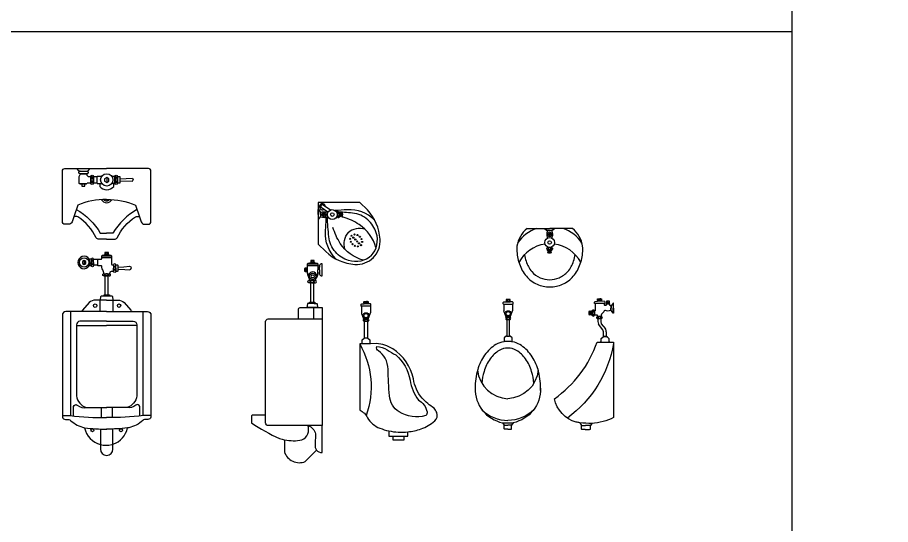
# Model space of a CAD drawing. Header units: millimetres. Extents: x 14385 to 129787, y 107826 to 186798.
# Drawn here: x 76258 to 80893, y 137406 to 140097 of the extents above; entities that cross this region are included whole.
import ezdxf

# ---------------------------------------------------------------- set-up
doc = ezdxf.new("R2010")
doc.units = ezdxf.units.MM
doc.header["$LTSCALE"] = 1000
doc.layers.add('FF-FIXT', color=31, linetype='Continuous')

# ---------------------------------------------------------------- blocks, each defined once
blk = doc.blocks.new('做成ACAD TuKuai0433')
for p, q in [((-49.9, 1644.2), (-49.9, 1679.2)), ((-0.2, 1673.8), (0.1, 1648.5))]:
    blk.add_line(p, q)
for points in [[(-174.5, 1466.3), (-183.9, 1439.2, -0.315822), (-201.9, 1426.2), (-221.9, 1426.2, -0.43607), (-234.9, 1440.2), (-234.9, 1709.2, -0.414214), (-222.9, 1721.2), (-0.3, 1721.2)], [(173.9, 1466.3), (183.3, 1439.2, 0.315822), (201.3, 1426.2), (221.3, 1426.2, 0.43607), (234.3, 1440.2), (234.3, 1709.2, 0.414214), (222.3, 1721.2), (-0.3, 1721.2)], [(-145.9, 1643.2), (-104.9, 1643.2), (-109.9, 1638.2), (-138.9, 1638.2), (-145.9, 1643.2), (-145.9, 1679.2), (-139.9, 1694.2), (-105.9, 1694.2), (-105.9, 1690.2, 0.414214), (-94.9, 1679.2), (-84.9, 1679.2)], [(-83.7, 1683, 0.028184), (-83.4, 1681.2, 0.074343), (-82.1, 1678.1, 0.106943), (-80, 1675.9, 0.152216), (-77.9, 1675.2, 0.152216), (-75.8, 1675.9, 0.106943), (-73.6, 1678.1, 0.074343), (-72.4, 1681.2, 0.028184), (-72, 1683, 0.060974)], [(44.3, 1683, 0.028184), (44.6, 1681.2, 0.074343), (45.9, 1678.1, 0.106943), (48, 1675.9, 0.152216), (50.1, 1675.2, 0.152216), (52.2, 1675.9, 0.106943), (54.4, 1678.1, 0.074343), (55.6, 1681.2, 0.028184), (56, 1683, 0.060974)], [(69.1, 1667.2), (137.1, 1670.2, -0.109772), (140.1, 1662.2, 14.251984)], [(-83.8, 1640.5, -0.041188), (-83.4, 1643.2, -0.074343), (-82.1, 1646.3, -0.106943), (-80, 1648.5, -0.152216), (-77.9, 1649.2, -0.152216), (-75.8, 1648.5, -0.106943), (-73.6, 1646.3, -0.074343), (-72.4, 1643.2, -0.041188), (-71.9, 1640.5, -0.060974)], [(-36.9, 1642.2), (-36.9, 1627.2, 0.486774), (37.1, 1627.2), (37.1, 1642.2)], [(44.2, 1640.5, -0.041188), (44.6, 1643.2, -0.074343), (45.9, 1646.3, -0.106943), (48, 1648.5, -0.152216), (50.1, 1649.2, -0.152216), (52.2, 1648.5, -0.106943), (54.4, 1646.3, -0.074343), (55.6, 1643.2, -0.041188), (56.1, 1640.5, -0.060974)], [(69.1, 1657.2), (137.1, 1654.2, 0.109772), (140.1, 1662.2, -14.251984)], [(-0.3, 1556.7, 0.11165), (-153.4, 1527.3), (-174.5, 1466.3, -0.315822)], [(-0.3, 1556.7, -0.11165), (152.8, 1527.3), (173.9, 1466.3, 0.315822)], [(-161.9, 1505, -0.131376), (-33.9, 1378.2), (-0.3, 1378.2)], [(160.7, 1504.6, 0.130791), (33.3, 1378.2), (-0.3, 1378.2)], [(-0.3, 1347.1), (-41.9, 1347.1, -0.209222), (-55.9, 1353.2, 0.139619), (-152.9, 1465.2, 0.202126), (-174.5, 1466.3, -46.738197)], [(-0.3, 1347.1), (41.3, 1347.1, 0.209222), (55.3, 1353.2, -0.139619), (152.3, 1465.2, -0.202126), (173.9, 1466.3, 46.738197)], [(-47.3, 1238.4), (-47.3, 1241.4), (-29.3, 1241.4, 0.414214), (-26.3, 1244.4), (-26.3, 1259.4, -0.080452), (-9.3, 1264.8)], [(8.7, 1264.8, -0.080452), (25.7, 1259.4), (25.7, 1214.4, 0.414214), (28.7, 1211.4), (36.7, 1211.4)], [(-70.3, 1238.4), (-70.3, 1241.4, 0.913215), (-81.3, 1241.4), (-81.3, 1241.4)], [(-70.3, 1208.4), (-70.3, 1205.4, -0.913215), (-81.3, 1205.4), (-81.3, 1205.4)], [(-70.3, 1223.4), (-70.3, 1238.4, 0.913215)], [(-70.3, 1223.4), (-70.3, 1208.4, -0.913215)], [(-15.3, 1163.4, 0.138174), (-21.3, 1184.4, -0.160639), (-26.3, 1203.4), (-28.3, 1205.4), (-47.3, 1205.4), (-47.3, 1208.4)], [(47.7, 1211.4, 0.913215), (36.7, 1211.4)], [(47.7, 1208.4), (47.7, 1211.4, 0.913215)], [(47.7, 1211.4), (55.7, 1211.4, -0.414214), (58.7, 1208.4), (58.7, 1198.4)], [(47.7, 1193.4), (47.7, 1208.4, 0.913215)], [(-13.3, 1152.4), (-16.3, 1152.4, -0.913215), (-16.3, 1163.4), (-15.3, 1163.4)], [(-15.3, 1163.4, 0.073527), (-17.9, 1163, 0.088058)], [(12.7, 1152.4), (15.7, 1152.4, 0.913215), (15.7, 1163.4)], [(36.7, 1175.4), (22.9, 1175.4, 0.31538), (17.3, 1171.5), (14.7, 1163.4)], [(47.7, 1175.4, -0.913215), (36.7, 1175.4)], [(47.7, 1193.4), (47.7, 1178.4, -0.913215)], [(58.7, 1188.4), (58.7, 1178.4, -0.414214), (55.7, 1175.4), (47.7, 1175.4)], [(47.7, 1178.4), (47.7, 1175.4, -0.913215)], [(58.7, 1198.4), (91.2, 1201, -0.325184)], [(58.7, 1188.4), (95.6, 1185.5, 0.325184)], [(91.2, 1201), (121.7, 1203.4, -0.325184), (129.7, 1193.4, -1.957071)], [(95.6, 1185.5), (121.7, 1183.4, 0.325184), (129.7, 1193.4, 1.957071)], [(12.7, 1152.4), (-0.3, 1152.4), (-13.3, 1152.4, -1.053709)], [(-33.3, 1023.4), (-60, 1023.4, 0.193581), (-93, 1010.1), (-128, 970.1, -0.210954), (-141, 963.1, -3.671806)], [(-33.3, 1023.4), (-30.6, 1042.8, -0.375053), (-27.7, 1045.4), (-15.3, 1045.4)], [(-0.3, 1023.4), (-33.3, 1023.4, 0.193581)], [(-0.3, 1023.4), (32.7, 1023.4, -0.193581)], [(14.7, 1045.4), (27.1, 1045.4, -0.375053), (30.1, 1042.8), (32.7, 1023.4)], [(32.7, 1023.4), (59.4, 1023.4, -0.193581), (92.4, 1010.1), (127.4, 970.1, 0.210954), (140.4, 963.1, 3.671806)], [(-141, 963.1), (-216.5, 963.1, 0.414214), (-235.5, 944.1), (-235.5, 411.1)], [(-0.3, 963.1), (-128, 963.1), (-141, 963.1, 0.414214)], [(-0.3, 963.1), (140.4, 963.1, -0.414214)], [(140.4, 963.1), (215.9, 963.1, -0.414214), (234.9, 944.1), (234.9, 411.1)], [(-0.3, 911.2), (-143, 911.2, 0.436552), (-160, 892.2), (-160, 516.1, 0.29952), (-108.1, 452.9, 0.173328)], [(-0.3, 911.2), (140.4, 911.2, -0.414214), (159.4, 892.2), (159.4, 516.1, -0.29952), (107.5, 452.9, -0.173328)], [(-176, 408.9), (-176, 459.1, -0.587532), (-156, 466.1, 0.206978), (-106, 453.1), (0, 453.1)], [(175.4, 408.9), (175.4, 459.1, 0.587532), (155.4, 466.1, -0.206978), (105.4, 453.1), (-0.6, 453.1)], [(-235.5, 411.1), (-194.5, 411.1, 0.034347), (-0.3, 399.8, 1.000599)], [(-235.5, 411.1), (-235.5, 402.1, 0.285258), (-218.5, 390.1), (-201.5, 390.1, -0.236068), (-191.5, 385.1, 0.140309), (-117.7, 346.1, 0.000068), (-117.5, 346.1, 0.650547)], [(234.9, 411.1), (194.4, 411.1, -0.034259), (-0.3, 399.8, -1.000599)], [(234.9, 411.1), (234.9, 402.1, -0.285258), (217.9, 390.1), (201.4, 390.1, 0.236068), (191.4, 385.1, -0.13957), (117.1, 346.1, -0.002154), (110.5, 345.2, -0.65019)], [(-117.5, 346.1, 0.038208), (0, 339.1, 0.640123)], [(-117.5, 346.1, 0.284957), (-33, 256.9, 2.587072)], [(-33, 339.1), (-33, 256.9, 1)], [(110.5, 345.2, -0.03612), (-0.6, 339.1, -0.640123)], [(-33, 256.9), (-33, 232.1, 1), (33, 232.1), (33, 258.9)], [(-33, 256.9, 0.129654), (26.4, 257, 0.014712), (33, 258.9, 0.014712)]]:
    blk.add_lwpolyline(points, format="xyb")
for points in [[(-140.9, 1708.2), (-146.9, 1708.2), (-158.9, 1721.2)], [(-105.9, 1708.2), (-100.9, 1708.2), (-87.9, 1721.2)], [(-70.9, 1679.2), (-49.9, 1679.2)], [(-49.9, 1679.2), (-49.9, 1681.2), (-26.4, 1681.2)], [(26.6, 1681.2), (43.4, 1681.2)], [(57.1, 1679.2), (69.1, 1679.2), (69.1, 1644.2), (57.1, 1644.2)], [(-131.9, 1638.2), (-131.9, 1628.2), (-116.9, 1628.2), (-116.9, 1638.2)], [(-84.9, 1644.2), (-103.9, 1644.2)], [(-49.9, 1644.2), (-70.9, 1644.2)], [(-49.9, 1644.2), (-49.9, 1642.2), (-26.6, 1642.2)], [(43.4, 1642.2), (26.9, 1642.2)], [(-26.3, 1259.4), (25.7, 1259.4)], [(-9.3, 1275.4), (-5.3, 1274.4), (-0.3, 1275.4), (4.7, 1274.4), (8.7, 1275.4)], [(7.7, 1267.4), (8.7, 1267.4), (8.7, 1275.4), (-9.3, 1275.4), (-9.3, 1267.4)], [(-9.3, 1267.4), (-5.3, 1268.4), (-0.3, 1267.4), (4.7, 1268.4), (8.7, 1267.4)], [(-9.3, 1267.4), (-8.3, 1267.4)], [(-9.3, 1264.8), (-8.3, 1264.8)], [(-8.3, 1267.4), (-8.3, 1264.8)], [(-8.3, 1267.4), (7.7, 1267.4)], [(-8.3, 1264.8), (7.7, 1264.8)], [(-5.3, 1274.4), (-5.3, 1268.4)], [(4.7, 1274.4), (4.7, 1268.4)], [(7.7, 1267.4), (7.7, 1264.8)], [(7.7, 1264.8), (8.7, 1264.8)], [(-120.3, 1233.4), (-120.3, 1213.4)], [(-81.3, 1241.4), (-92.6, 1241.4)], [(-81.3, 1205.4), (-92.6, 1205.4)], [(-81.3, 1241.4), (-81.3, 1223.4)], [(-81.3, 1205.4), (-81.3, 1223.4)], [(-47.3, 1238.4), (-70.3, 1238.4)], [(-47.3, 1208.4), (-70.3, 1208.4)], [(-47.3, 1208.4), (-47.3, 1238.4)], [(-26.3, 1250.4), (25.7, 1250.4)], [(36.7, 1211.4), (36.7, 1208.4)], [(36.7, 1208.4), (36.7, 1193.4)], [(-15.3, 1163.4), (-0.3, 1163.4), (15.7, 1163.4)], [(36.7, 1178.4), (36.7, 1193.4)], [(36.7, 1175.4), (36.7, 1178.4)], [(58.7, 1198.4), (58.7, 1188.4)], [(-8.3, 1052.1), (-8.3, 1152.4)], [(7.7, 1052.1), (7.7, 1152.4)], [(-34, 963.1), (-34, 1023.4)], [(-15.3, 1045.4), (-0.3, 1045.4), (14.7, 1045.4)], [(-14, 1045.4), (-14, 1052.1), (-8.3, 1052.1)], [(-8.3, 1052.1), (7.7, 1052.1)], [(7.7, 1052.1), (15, 1052.1), (15, 1045.4)], [(33.4, 963.1), (33.4, 1023.4)], [(-192.5, 963.1), (-192.5, 410.9)], [(192.4, 963.1), (192.4, 410.9)], [(-160, 888.1), (-0.3, 888.1)], [(159.4, 888.1), (-0.3, 888.1)], [(-29, 453.1), (-29, 399.8)], [(28.4, 453.1), (28.4, 399.8)], [(33, 258.9), (33, 339.1)]]:
    blk.add_lwpolyline(points)
for points in [[(-105.9, 1694.2), (-140.9, 1694.2, -1), (-140.9, 1708.2), (-105.9, 1708.2, -1)], [(-84.9, 1644.2), (-84.9, 1679.2, -1), (-70.9, 1679.2), (-70.9, 1644.2, -1)], [(-83.9, 1662.2, 0.060974), (-83.4, 1658.2, 0.074343), (-82.1, 1655.1, 0.106943), (-80, 1652.9, 0.152216), (-77.9, 1652.2, 0.152216), (-75.8, 1652.9, 0.106943), (-73.6, 1655.1, 0.074343), (-72.4, 1658.2, 0.060974), (-71.9, 1662.2, 0.060974), (-72.4, 1666.2, 0.074343), (-73.6, 1669.3, 0.106943), (-75.8, 1671.5, 0.152216), (-77.9, 1672.2, 0.152216), (-80, 1671.5, 0.106943), (-82.1, 1669.3, 0.074343), (-83.4, 1666.2, 0.060974)], [(43.1, 1644.2), (43.1, 1679.2, -1), (57.1, 1679.2), (57.1, 1644.2, -1)], [(44.1, 1662.2, 0.060974), (44.6, 1658.2, 0.074343), (45.9, 1655.1, 0.106943), (48, 1652.9, 0.152216), (50.1, 1652.2, 0.152216), (52.2, 1652.9, 0.106943), (54.4, 1655.1, 0.074343), (55.6, 1658.2, 0.060974), (56.1, 1662.2, 0.060974), (55.6, 1666.2, 0.074343), (54.4, 1669.3, 0.106943), (52.2, 1671.5, 0.152216), (50.1, 1672.2, 0.152216), (48, 1671.5, 0.106943), (45.9, 1669.3, 0.074343), (44.6, 1666.2, 0.060974)], [(-81.3, 1223.4, 0.06206), (-80.8, 1219.8, 0.075298), (-79.7, 1217.1, 0.107049), (-77.7, 1215, 0.150029), (-75.8, 1214.4, 0.150029), (-73.8, 1215, 0.107049), (-71.9, 1217.1, 0.075298), (-70.7, 1219.8, 0.06206), (-70.3, 1223.4, 0.06206), (-70.7, 1227, 0.075298), (-71.9, 1229.8, 0.107049), (-73.8, 1231.8, 0.150029), (-75.8, 1232.4, 0.150029), (-77.7, 1231.8, 0.107049), (-79.7, 1229.8, 0.075298), (-80.8, 1227, 0.06206)], [(-0.3, 1163.4, 0.06206), (-3.9, 1163, 0.075298), (-6.6, 1161.8, 0.107049), (-8.7, 1159.9, 0.150029), (-9.3, 1157.9, 0.150029), (-8.7, 1156, 0.107049), (-6.6, 1154, 0.075298), (-3.9, 1152.9, 0.06206), (-0.3, 1152.4, 0.06206), (3.3, 1152.9, 0.075298), (6.1, 1154, 0.107049), (8.1, 1156, 0.150029), (8.7, 1157.9, 0.150029), (8.1, 1159.9, 0.107049), (6.1, 1161.8, 0.075298), (3.3, 1163, 0.06206)], [(36.7, 1193.4, 0.06206), (37.2, 1189.8, 0.075298), (38.3, 1187.1, 0.107049), (40.3, 1185, 0.150029), (42.2, 1184.4, 0.150029), (44.2, 1185, 0.107049), (46.1, 1187.1, 0.075298), (47.3, 1189.8, 0.06206), (47.7, 1193.4, 0.06206), (47.3, 1197, 0.075298), (46.1, 1199.8, 0.107049), (44.2, 1201.8, 0.150029), (42.2, 1202.4, 0.150029), (40.3, 1201.8, 0.107049), (38.3, 1199.8, 0.075298), (37.2, 1197, 0.06206)]]:
    blk.add_lwpolyline(points, format="xyb", close=True)
for points in [[(0.1, 1674.5), (-11.1, 1668), (-11.1, 1655), (0.1, 1648.5), (11.4, 1655), (11.4, 1668)], [(-120.3, 1233.4), (-128.9, 1228.4), (-128.9, 1218.4), (-120.3, 1213.4), (-111.6, 1218.4), (-111.6, 1228.4)]]:
    blk.add_lwpolyline(points, close=True)
for centre, radius in [((0.1, 1661.5), 33), ((-120.3, 1223.4), 25), ((-61.4, 994.1), 9), ((65.4, 994.1), 9), ((-76, 333.1), 8), ((76, 333.1), 8)]:
    blk.add_circle(centre, radius)
for centre, radius, start, end in [((-0.3, 1572.2), 32, 209.3495, 330.6505), ((-0.3, 1572.2), 22, 224.1864, 315.8136), ((-120.3, 1223.4), 33, 33.0557, 326.9443), ((-120.3, 1223.4), 33, 326.9443, 33.0557), ((-75.6, 1241.6), 5.75, 171.9824, 337.5073), ((-75.8, 1206.9), 5.52, 5.1944, 174.8056), ((42.2, 1209.9), 5.52, 185.1944, 354.8056), ((-14.8, 1157.9), 5.52, 275.1944, 84.8056), ((14.2, 1157.9), 5.52, 95.1944, 264.8056), ((42.2, 1176.9), 5.52, 5.1944, 174.8056), ((-3.4, 369.6), 116.5, 288.1972, 347.9223)]:
    blk.add_arc(centre, radius, start, end)
blk = doc.blocks.new('做成ACAD TuKuai0432')
for p, q in [((112.4, 1328.9), (112.4, 1305)), ((42.5, 1031.3), (42.5, 1047.3)), ((42.5, 1015.3), (42.5, 1031.3)), ((107.8, 1042.3), (98.8, 1042.3)), ((42.5, 1003.6), (42.5, 1015.3)), ((42.5, 1008.3), (42.5, 1003.6)), ((43, 999.2), (48, 984.5)), ((97.8, 999.2), (91.8, 980.7)), ((107.8, 1005.3), (98.8, 1005.3)), ((53.8, 845.1), (48.8, 845.1)), ((348.8, 855), (348.8, 847.6)), ((359.8, 855), (359.7, 847.6)), ((96.8, 823.1), (39.8, 823.1)), ((331, 630.5), (320.8, 630.2))]:
    blk.add_line(p, q)
for points in [[(392.1, 1087.6, 0.215734), (428.9, 1186.9, 0.173325), (361.2, 1341.2), (321.2, 1381.3), (100.1, 1381.3), (100.1, 1160.3), (140.2, 1120.2, 0.173325), (294.6, 1052.5, 0.215734), (393.8, 1089.3, 0.645005)], [(112.4, 1328.5), (115, 1328.5, -0.203421), (147.3, 1329.3, 0.239604), (152.4, 1329.6, -0.107469)], [(112.4, 1305.4), (115, 1305.4, 0.203421), (147.3, 1304.6, -0.239604), (152.4, 1304.3, 0.107469)], [(193.3, 1082.8, -0.215733), (139, 1226.5, 0.001319), (143.7, 1303.4, -4.901197)], [(383.1, 1099.4, -0.270196), (261.3, 1073, -0.132838), (192, 1118.3, -0.158719), (156.7, 1198.9, -0.006856), (147.7, 1304.8, 438.948484)], [(398.6, 1288.2, 0.215733), (255, 1342.4, -0.001115), (189.9, 1338.4, 4.901197)], [(382, 1098.3, 0.270196), (408.4, 1220.1, 0.132838), (363.2, 1289.4, 0.158719), (282.5, 1324.7, 0.00559), (196.2, 1332.3, -438.948484)], [(202.1, 1329.6, -0.532145), (213, 1329.6, -0.623891)], [(202.1, 1329.6), (202.1, 1328.7, 0.503615)], [(213, 1329.6, -0.623891), (202.1, 1329.6, -1.602844)], [(202.1, 1328.7), (202.1, 1305, 0.503615)], [(213, 1303.5, 0.623891), (202.1, 1303.5, 1.602844)], [(202.1, 1305), (202.1, 1303.5, 0.503615)], [(213, 1328.6, 0.309364), (214.5, 1327.2), (218.4, 1327.2, -0.414214), (219.9, 1325.7), (219.9, 1322.4, -0.414214)], [(219.9, 1310.7), (219.9, 1307.9, -0.414214), (218.4, 1306.4), (214.6, 1306.4, 0.375735), (213, 1305, 4.213531)], [(219.9, 1322.4), (219.9, 1310.7, -0.414214)], [(226.4, 1310.7), (226.4, 1305.5), (228.4, 1305.5, 0.162899), (228.4, 1327.6), (226.4, 1327.6)], [(406.3, 1142.3, 0.184454), (317.9, 1263.9, 0.0756), (232.3, 1302.8, -140.495225)], [(339.2, 1075.1, -0.184454), (217.5, 1163.5, -0.0756), (178.6, 1249.1, 140.495225)], [(242.3, 1133.4, -0.267904), (260.8, 1221.7, 13.266438)], [(348, 1239.1, 0.267904), (259.7, 1220.6, -13.266438)], [(42.5, 1047.3), (42.5, 1056.3, -0.087935), (61.5, 1061.7)], [(79.2, 1061.7, -0.071758), (98.5, 1056.3), (98.5, 1041.3)], [(107.5, 1008.3), (107.5, 1000.3, 0.340444), (120.5, 991.3), (120.5, 1022.3), (120.5, 1055.3, 0.340444), (107.5, 1046.3), (107.5, 1038.3)], [(107.5, 1023.3), (107.5, 1038.3, 0.913215)], [(107.5, 1023.3), (107.5, 1008.3, -0.913215)], [(53.8, 955.3), (50.5, 955.3, -0.913215), (50.5, 966.3), (51.5, 966.3)], [(51.5, 966.3, 0.073527), (48.9, 966, 0.088058)], [(68.5, 955.3), (53.5, 955.3, -0.913215)], [(68.5, 955.3), (83.8, 955.3, 0.913215)], [(83.8, 955.3), (86.5, 955.3, 0.913215), (86.5, 966.3)], [(48.8, 845.1), (45.5, 845.1, 0.375053), (42.5, 842.5), (39.8, 823.1)], [(78.8, 845.1), (91.2, 845.1, -0.375053), (94.2, 842.5), (96.8, 823.1)], [(329.4, 831.5), (329, 831.5, -0.414214), (328.2, 832.3), (328.2, 838.9, -0.386124), (331.4, 842.4), (344.6, 843.7)], [(345, 846.2, -0.414214), (343.2, 848), (343.2, 854.6, -0.414214), (345, 856.4), (363.5, 856.4, -0.414214), (365.3, 854.6), (365.3, 848, -0.414214), (363.5, 846.2)], [(345.1, 846.2, -0.374579), (344.5, 843.7, 57.015346)], [(363.5, 846.2), (345, 846.2, -0.414214)], [(347.4, 856.4, -0.142857), (348.8, 855, -0.107278), (351.8, 856.4, 8.935924)], [(347.4, 846.2, 0.142857), (348.8, 847.6, 0.107278), (351.8, 846.2, -8.935924)], [(361.1, 856.4, 0.142857), (359.7, 855, 0.107278), (356.7, 856.4, -8.935924)], [(361.1, 846.2, -0.142857), (359.7, 847.6, -0.107278), (356.7, 846.2, 8.935924)], [(363.5, 846.2, 0.374579), (364.1, 843.7, -57.015346)], [(379.1, 831.5), (379.5, 831.5, 0.414214), (380.3, 832.3), (380.3, 838.9, 0.386124), (377.2, 842.4), (363.9, 843.7)], [(-5.2, 763.1), (-5.2, 813.1, -0.414214), (4.8, 823.1), (120.8, 823.1), (120.8, 763.1)], [(330.8, 829.5, 0.303005), (329.4, 831.5, -5.31937)], [(343.3, 761.7), (332.3, 789.9, -0.085718), (330.8, 795.9, -1.842084)], [(365.3, 761.7), (376.3, 789.9, 0.085718), (377.7, 795.9, 1.842084)], [(377.7, 829.5, -0.303005), (379.1, 831.5, 5.31937)], [(-179.2, 253.1), (-179.2, 749.1, -0.414214), (-165.2, 763.1), (-5.2, 763.1)], [(346.4, 750.2), (343.2, 750.2, -0.504378), (343.2, 761.7, -1.982639)], [(362.1, 750.2), (346.4, 750.2, -0.504378)], [(365.3, 761.7, -0.522018), (365.3, 750.2), (362.1, 750.2, -0.504378)], [(331, 630.7), (331, 632.8, 0.191824), (333.7, 634.4), (333.8, 651.8), (344, 660.6), (346.4, 660.6)], [(362.1, 660.6), (364.5, 660.6), (374.8, 651.7), (374.8, 634.5, 0.270654), (377.6, 632.8), (377.6, 631.4)], [(320.8, 630.2), (320.8, 278.3, -0.195887), (361.8, 238.3, 0.170024), (427.2, 183.1, 0.039193), (474.9, 168.9, 0.097436)], [(320.8, 630.2, -0.216598), (355.1, 250.6, -1.01583)], [(575.6, 163.6, 0.057139), (646.3, 179.6, 0.097436), (718.7, 222, 0.315524), (729.3, 266.2, 0.087981), (715.2, 289.2, -0.060118), (651.6, 342.2, -0.13176), (605.7, 444.8, 0.203849), (496.1, 603.9, 0.125589), (409.5, 632.2), (377.6, 631.5)], [(411.3, 616.3, -0.125029), (466.1, 598.6, 0.018724), (512, 572.1, -0.174971), (588, 437.7, 0.11368), (632.2, 331.6, -0.230011), (678.1, 269.7, -0.274087), (671, 250.3, -0.217062), (529.7, 269.7, -0.235923), (478.4, 354.6, -0.014953), (471.4, 496, 0.12366), (455.5, 554.4, 0.11315), (420.1, 593.3, -0.361878), (411.3, 616.3, 9.200071)], [(-179.2, 253.1), (-248.2, 253.1, 0.414214), (-254.2, 247.1), (-254.2, 212.1, 0.053158), (-104.5, 129, 0.029567), (-78.6, 121.8, 0.375496)], [(120.8, 197.1), (-165.2, 197.1, -0.414214), (-179.2, 211.1), (-179.2, 253.1, -0.41075)], [(-78.6, 121.8, 0.102545), (13.8, 121.1, 0.368178), (46.8, 197.1, -0.273558), (85.8, 153.1), (84.8, 96.1, 0.227868), (90.9, 67.2)], [(90.9, 67.2, 0.255516), (120.8, 54.1), (120.8, 197.1)], [(474.9, 168.9, 0.079788), (575.6, 163.6, 0.097436)], [(-79.2, 119.1), (-79.2, 57.3, 0.436211), (31.8, 6.3, 0.663496)], [(90.9, 67.2), (31.8, 6.3, -0.408211)]]:
    blk.add_lwpolyline(points, format="xyb")
for points in [[(152.1, 1329.2), (116.4, 1353.7)], [(164.8, 1340.9), (125.9, 1367.6)], [(100.1, 1317), (100.1, 1343), (102.2, 1343)], [(100.1, 1317), (100.1, 1290.9), (102.2, 1290.9)], [(102.2, 1343), (102.2, 1317)], [(102.2, 1343), (112.4, 1328.9)], [(102.2, 1290.9), (102.2, 1316.9)], [(102.2, 1290.9), (112.4, 1305)], [(202.1, 1327.9), (198.8, 1327.9)], [(202.1, 1305.9), (198.8, 1305.9)], [(213, 1329.6), (213, 1328.6)], [(213, 1328.6), (213, 1305)], [(213, 1305), (213, 1303.5)], [(219.9, 1322.4), (226.4, 1322.4)], [(219.9, 1310.7), (226.4, 1310.7)], [(226.4, 1327.6), (226.4, 1322.4)], [(226.4, 1322.4), (226.4, 1310.7)], [(61.5, 1072.3), (65.5, 1071.3), (70.5, 1072.3), (75.5, 1071.3), (79.5, 1072.3)], [(78.5, 1064.3), (79.5, 1064.3), (79.5, 1072.3), (61.5, 1072.3), (61.5, 1064.3)], [(65.5, 1071.3), (65.5, 1065.3)], [(75.5, 1071.3), (75.5, 1065.3)], [(31.5, 1030.3), (27.5, 1030.3), (27.5, 1016.3), (31.5, 1016.3)], [(31.5, 1014.3), (32.5, 1018.3), (31.5, 1023.3), (32.5, 1028.3), (31.5, 1032.3)], [(39.5, 1031.3), (39.5, 1032.3), (31.5, 1032.3), (31.5, 1030.3)], [(31.5, 1030.3), (31.5, 1016.3)], [(32.5, 1028.3), (38.5, 1028.3)], [(39.5, 1014.3), (38.5, 1018.3), (39.5, 1023.3), (38.5, 1028.3), (39.5, 1032.3)], [(39.5, 1031.3), (42.5, 1031.3)], [(39.5, 1015.3), (39.5, 1031.3)], [(42.5, 1056.3), (98.5, 1056.3)], [(42.5, 1047.3), (98.5, 1047.3)], [(61.5, 1064.3), (65.5, 1065.3), (70.5, 1064.3), (75.5, 1065.3), (79.5, 1064.3)], [(61.5, 1064.3), (62.5, 1064.3)], [(61.5, 1061.7), (62.5, 1061.7)], [(62.5, 1064.3), (62.5, 1061.7)], [(62.5, 1064.3), (78.5, 1064.3)], [(62.5, 1061.7), (78.5, 1061.7)], [(78.5, 1064.3), (78.5, 1061.7)], [(78.5, 1061.7), (79.5, 1061.7)], [(98.5, 1041.3), (98.5, 1023.3)], [(98.5, 1041.3), (98.5, 1040.3)], [(98.5, 1006.3), (98.5, 1023.3)], [(31.5, 1016.3), (31.5, 1014.3), (39.5, 1014.3)], [(32.5, 1018.3), (38.5, 1018.3)], [(39.5, 1015.3), (42.5, 1015.3)], [(39.5, 1014.3), (39.5, 1015.3)], [(53.5, 966.3), (53.5, 973.8)], [(98.5, 1008.3), (98.5, 1005.3)], [(51.5, 966.3), (53.5, 966.3)], [(53.5, 966.3), (68.5, 966.3)], [(60.8, 851.8), (60.8, 955.3)], [(83.5, 966.3), (68.5, 966.3)], [(76.8, 851.8), (76.8, 955.3)], [(83.5, 966.3), (83.5, 970.4)], [(86.5, 966.3), (83.5, 966.3)], [(53.8, 845.1), (53.8, 851.8), (60.8, 851.8)], [(83.8, 845.1), (68.8, 845.1), (53.8, 845.1)], [(60.8, 851.8), (76.8, 851.8)], [(76.8, 851.8), (82.8, 851.8), (82.8, 845.1)], [(364.1, 843.7), (344.4, 843.7)], [(75.8, 823.1), (75.8, 763.1)], [(379.1, 831.5), (329.4, 831.5)], [(330.8, 829.5), (330.8, 795.9)], [(377.7, 829.5), (377.7, 795.9)], [(-5.2, 763.1), (120.8, 763.1)], [(120.8, 763.1), (120.8, 197.1)], [(365.3, 761.7), (343.2, 761.7)], [(346.4, 660.6), (346.4, 750.1)], [(362.1, 750.1), (362.1, 660.6)], [(362.1, 660.6), (346.4, 660.6)], [(377.6, 631.5), (331, 630.5)], [(474.9, 168.9), (474.9, 140.7), (497.9, 140.7)], [(554.4, 140.7), (554.4, 119.4), (497.9, 119.4), (497.9, 140.7)], [(497.9, 140.7), (554.4, 140.7)], [(554.4, 140.7), (575.6, 140.7), (575.6, 163.6)]]:
    blk.add_lwpolyline(points)
for points in [[(202.1, 1316.6, 0.075608), (202.5, 1313.7, 0.085896), (203.7, 1311.5, 0.106037), (205.5, 1309.9, 0.126576), (207.5, 1309.3, 0.126576), (209.5, 1309.9, 0.106037), (211.4, 1311.5, 0.085896), (212.6, 1313.7, 0.075608), (213, 1316.6, 0.075608), (212.6, 1319.4, 0.085896), (211.4, 1321.7, 0.106037), (209.5, 1323.3, 0.126576), (207.5, 1323.8, 0.126576), (205.5, 1323.3, 0.106037), (203.7, 1321.7, 0.085896), (202.5, 1319.4, 0.075608)], [(68.5, 966.3, 0.06206), (64.9, 965.9, 0.075298), (62.1, 964.7, 0.107049), (60.1, 962.8, 0.150029), (59.5, 960.8, 0.150029), (60.1, 958.9, 0.107049), (62.1, 956.9, 0.075298), (64.9, 955.8, 0.06206), (68.5, 955.3, 0.06206), (72.1, 955.8, 0.075298), (74.8, 956.9, 0.107049), (76.9, 958.9, 0.150029), (77.5, 960.8, 0.150029), (76.9, 962.8, 0.107049), (74.8, 964.7, 0.075298), (72.1, 965.9, 0.06206)], [(354.2, 761.7, -0.086193), (356.8, 761.2, -0.092519), (358.9, 760, -0.10314), (360.4, 758.1, -0.112153), (360.9, 755.9, -0.112153), (360.4, 753.8, -0.10314), (358.9, 751.9, -0.092519), (356.8, 750.6, -0.086193), (354.2, 750.2, -0.086193), (351.7, 750.6, -0.092519), (349.5, 751.9, -0.10314), (348.1, 753.8, -0.112153), (347.6, 755.9, -0.112153), (348.1, 758.1, -0.10314), (349.5, 760, -0.092519), (351.7, 761.2, -0.086193)]]:
    blk.add_lwpolyline(points, format="xyb", close=True)
for centre, radius in [((132.4, 1317), 11.5), ((132.4, 1317), 9.45), ((132.4, 1317), 4.64), ((175.2, 1317), 26.1), ((175.2, 1317), 9.45), ((276.9, 1204.5), 3), ((293.2, 1211.5), 3), ((308.8, 1208.3), 3), ((269.9, 1188.2), 3), ((273.2, 1172.6), 3), ((281.8, 1160), 3), ((286.9, 1194.5), 3), ((297, 1184.4), 3), ((307, 1174.4), 3), ((317.1, 1164.4), 3), ((321.4, 1199.6), 3), ((330.1, 1186.9), 3), ((333.4, 1171.4), 3), ((294.5, 1151.3), 3), ((310.1, 1148), 3), ((327.1, 1154.3), 3), ((70.5, 989.3), 17), ((70.5, 989.3), 8.2), ((354.3, 780.4), 15.5), ((354.3, 780.4), 11)]:
    blk.add_circle(centre, radius)
for centre, radius, start, end in [((122.7, 1358.7), 16, 0.1237, 296.9061), ((121.8, 1360.1), 8.37, 47.2375, 230.0358), ((207.5, 1307.2), 6.57, 213.9611, 326.0389), ((59.5, 1003.6), 17, 180, 194.9203), ((70.5, 989.3), 23, 337.829, 192.1529), ((70.5, 989.3), 23, 192.1529, 222.3426), ((70.5, 989.3), 23, 205.0347, 222.3426), ((70.5, 989.3), 23, 222.3426, 265.9334), ((70.5, 989.3), 23, 222.3426, 304.4174), ((70.5, 989.3), 23, 304.4174, 337.829), ((65.1, 1005.8), 33.3, 348.4711, 359.1237), ((52, 960.8), 5.52, 275.1944, 84.8056), ((85, 960.8), 5.52, 95.1944, 264.8056), ((339.3, 755.9), 6.95, 304.0348, 56.3616), ((369.1, 755.9), 6.88, 123.3363, 236.6637)]:
    blk.add_arc(centre, radius, start, end)
blk = doc.blocks.new('做成ACAD TuKuai0431')
for p, q in [((195.5, 1064.2), (195.6, 1066.3)), ((247.6, 1064.2), (247.6, 1066.3)), ((233.5, 1054), (209.6, 1054)), ((-4.1, 688.1), (-4.1, 680.7)), ((6.9, 688.1), (6.8, 680.7)), ((480.4, 691.4), (480.4, 684)), ((491.3, 691.4), (491.3, 684)), ((527.4, 679.3), (527.4, 671.9)), ((535.8, 679.3), (535.8, 672)), ((478, 586.6), (478, 572.1)), ((504.5, 526.9), (481.3, 557.3)), ((493.8, 586.6), (493.8, 569.1)), ((495.9, 560.1), (518.4, 533.3)), ((507, 493.8), (507, 517.2)), ((522.8, 493.8), (522.8, 513.3)), ((525, 490.8), (507, 490.8)), ((474, 462.8), (492.7, 462.8)), ((492.7, 462.8), (507.8, 462.8)), ((507.8, 462.8), (539.5, 462.8)), ((539.5, 462.8), (561, 462.8)), ((561, 462.8), (561, 62.8))]:
    blk.add_line(p, q)
for points in [[(101.6, 1066.3), (222.2, 1066.3)], [(343.6, 1066.3), (222.2, 1066.3)], [(195.5, 1064.2), (209.6, 1054)], [(195.5, 1064.2), (221.5, 1064.2)], [(247.6, 1064.2), (221.6, 1064.2)], [(247.6, 1064.2), (233.5, 1054)], [(209.7, 953.4), (208.2, 953.4)], [(233.3, 953.4), (209.7, 953.4)], [(210.6, 964.3), (210.6, 967.6)], [(215.4, 946.5), (215.4, 940)], [(227.1, 940), (215.4, 940)], [(227.1, 946.5), (227.1, 940)], [(232.3, 940), (227.1, 940)], [(232.6, 964.3), (232.6, 967.6)], [(234.3, 953.4), (233.3, 953.4)], [(-23.5, 664.6), (26.3, 664.6)], [(-22.1, 662.6), (-22.1, 629)], [(-8.5, 676.8), (11.2, 676.8)], [(24.9, 662.6), (24.9, 629)], [(514.7, 667.9), (461, 667.9)], [(495.7, 680.1), (476, 680.1)], [(525.5, 670.5), (537.7, 670.5)], [(548.6, 654.7), (545.6, 654.7)], [(545.6, 654.7), (545.6, 642.8)], [(558.8, 668.8), (548.6, 654.7)], [(548.6, 654.7), (548.6, 642.8)], [(560.9, 642.8), (560.9, 668.8), (558.8, 668.8)], [(558.8, 668.8), (558.8, 642.9)], [(434.6, 628), (434.6, 622.8)], [(441.1, 622.8), (434.6, 622.8)], [(434.6, 622.8), (434.6, 611.1)], [(441.1, 611.1), (434.6, 611.1)], [(448, 630), (448, 629)], [(448, 629), (448, 605.4)], [(448, 605.4), (448, 603.9)], [(545.6, 630.9), (545.6, 642.8)], [(548.6, 630.9), (545.6, 630.9)], [(548.6, 630.9), (548.6, 642.8)], [(558.8, 616.8), (548.6, 630.9)], [(560.9, 642.8), (560.9, 616.8), (558.8, 616.8)], [(558.8, 616.8), (558.8, 642.7)], [(-9.6, 594.8), (12.5, 594.8)], [(-6.4, 583.3), (-6.4, 493.8)], [(9.3, 493.8), (9.3, 583.3)], [(496.9, 598.1), (474.8, 598.1)], [(-6.4, 493.8), (9.3, 493.8)], [(507, 490.6), (507, 493.8), (509, 493.8)], [(509, 493.8), (522.5, 493.8)], [(522.5, 493.8), (525, 493.8), (525, 490.6)], [(-27.9, 34.4), (27.3, 34.4)], [(-27.9, 34.4), (-19.6, 22)], [(-19.6, 22), (-0.3, 22)], [(0, 0), (-16, 0)], [(0, 0), (-16, 0)], [(19.1, 22), (-0.3, 22)], [(0, 0), (16, 0)], [(27.4, 34.4), (19.1, 22)], [(382.3, 34.3), (391, 19.8)], [(391, 19.8), (411.4, 19.8)], [(438.7, 19.8), (411.4, 19.8)], [(433.9, -1.2), (437.9, -0.2), (438.1, 18.8)], [(445.4, 31.3), (438.7, 19.8)], [(410.9, -1.2), (394.9, -1.2)], [(410.9, -1.2), (433.9, -1.2)], [(410.9, -1.2), (433.9, -1.2)]]:
    blk.add_lwpolyline(points)
for points in [[(210.1, 1054), (210.1, 1051.4, 0.203421), (209.2, 1019.1, -0.239604), (209, 1014, 0.107469)], [(233.1, 1054), (233.1, 1051.4, -0.203421), (233.9, 1019.1, 0.239604), (234.2, 1014, -0.107469)], [(47.6, 953.3, 0.088638), (61, 878.4, 0.088517), (98, 811.8, 0.102301), (154.8, 769.6, 0.104582), (222.6, 755.3, 0.104582), (290.4, 769.6, 0.102301), (347.2, 811.8, 0.088517), (384.2, 878.4, 0.088638), (397.6, 953.3, 0.020623), (396.8, 971.1, 0.092241)], [(48.3, 971.1, 0.020623), (47.6, 953.3, 0.088638)], [(87.6, 926.7, 0.051014), (96.6, 891.6, 0.087288), (126.3, 837.1, 0.102301), (170.8, 804.1, 0.103148), (222.6, 793.3, 0.109201), (271.4, 804.1, 0.097991), (318.8, 837.1, 0.087288), (348.6, 891.6, 0.052298), (357.7, 927.6, 0.086669)], [(208.2, 953.4, 0.623891), (208.2, 964.3, 1.602844)], [(209.7, 964.3), (208.2, 964.3, 0.503615)], [(233.4, 964.3), (209.7, 964.3, 0.503615)], [(215.4, 946.5), (212.6, 946.5, -0.414214), (211.1, 948), (211.1, 951.8, 0.375735), (209.7, 953.4, 4.213531)], [(215.4, 940), (210.2, 940), (210.2, 938, 0.162899), (232.3, 938), (232.3, 940)], [(227.1, 946.5), (215.4, 946.5, -0.414214)], [(233.3, 953.4, 0.309364), (231.9, 951.9), (231.9, 948, -0.414214), (230.4, 946.5), (227.1, 946.5, -0.414214)], [(234.3, 953.4, -0.623891), (234.3, 964.3, -1.602844)], [(234.3, 964.3), (233.4, 964.3, 0.503615)], [(234.3, 964.3, -0.532145), (234.3, 953.4, -0.623891)], [(-23.5, 664.6), (-23.9, 664.6, -0.414214), (-24.7, 665.4), (-24.7, 672, -0.386124), (-21.5, 675.5), (-8.2, 676.8)], [(-22.1, 662.6, 0.303005), (-23.5, 664.6, -5.31937)], [(10.6, 679.3, 0.414214), (12.4, 681.1), (12.4, 687.7, 0.414214), (10.6, 689.5), (-7.9, 689.5, 0.414214), (-9.7, 687.7), (-9.7, 681.1, 0.414214), (-7.9, 679.3)], [(-7.9, 679.3, -0.374579), (-8.5, 676.8, 57.015346)], [(-7.9, 679.3), (10.6, 679.3, 0.414214)], [(-5.5, 689.5, -0.142857), (-4.1, 688.1, -0.107278), (-1.1, 689.5, 8.935924)], [(-5.5, 679.3, 0.142857), (-4.1, 680.7, 0.107278), (-1.1, 679.3, -8.935924)], [(8.2, 689.5, 0.142857), (6.8, 688.1, 0.107278), (3.8, 689.5, -8.935924)], [(8.2, 679.3, -0.142857), (6.8, 680.7, -0.107278), (3.8, 679.3, 8.935924)], [(10.6, 679.3, 0.374579), (11.2, 676.8, -57.015346)], [(26.3, 664.6), (26.7, 664.6, 0.414214), (27.5, 665.4), (27.5, 672, 0.386124), (24.3, 675.5), (11, 676.8)], [(24.9, 662.6, -0.303005), (26.3, 664.6, 5.31937)], [(461.1, 667.9, 0.151143), (462.4, 665.9), (462.4, 641.9, 0.03413), (463.7, 631.2, -0.467154), (462.3, 629.1), (458.9, 629.1)], [(461, 667.9), (460.6, 667.9, -0.414214), (459.8, 668.7), (459.8, 675.3, -0.386124), (463, 678.8), (476.2, 680.1)], [(476.6, 682.6, -0.414214), (474.8, 684.4), (474.8, 691, -0.414214), (476.6, 692.8), (495.1, 692.8, -0.414214), (496.9, 691), (496.9, 684.4, -0.414214), (495.1, 682.6)], [(476.6, 682.6, -0.374579), (476, 680.1, 57.015346)], [(495.1, 682.6), (476.6, 682.6, -0.414214)], [(479, 692.8, -0.142857), (480.4, 691.4, -0.107278), (483.4, 692.8, 8.935924)], [(479, 682.6, 0.142857), (480.4, 684, 0.107278), (483.4, 682.6, -8.935924)], [(492.7, 692.8, 0.142857), (491.3, 691.4, 0.107278), (488.3, 692.8, -8.935924)], [(492.7, 682.6, -0.142857), (491.3, 684, -0.107278), (488.3, 682.6, 8.935924)], [(495.1, 682.6, 0.374579), (495.7, 680.1, -57.015346)], [(514.7, 667.9), (515.1, 667.9, 0.414214), (515.9, 668.7), (515.9, 675.3, 0.386124), (512.8, 678.8), (495.5, 680.1)], [(521.3, 663.9), (521.3, 659.5, -0.414214), (518.1, 656.3), (516.5, 656.3, -0.414214), (513.3, 659.5), (513.3, 665.9, 0.205258), (514.7, 667.9)], [(521.3, 663.9, -0.133918), (521.6, 664.5), (524.3, 665.9, 0.236068), (525.5, 667.7), (525.5, 670.5)], [(541.8, 663.9), (521.3, 663.9, -0.146983)], [(537.7, 670.5), (537.9, 670.5, 0.414214), (540, 672.6), (540, 678.6, 0.414214), (537.9, 680.7), (525.2, 680.7, 0.414214), (523.1, 678.6), (523.1, 672.6, 0.414214), (525.2, 670.5), (525.5, 670.5)], [(525.5, 680.7, -0.376788), (527.4, 679.3, -0.173214), (531, 680.7, -0.013935)], [(525.5, 670.6, 0.376788), (527.4, 672, 0.173214), (531, 670.6, 0.013935)], [(537.7, 680.7, 0.376788), (535.8, 679.3, 0.173214), (532.2, 680.7, 0.013935)], [(537.7, 670.6, -0.376788), (535.8, 672, -0.173214), (532.2, 670.6, -0.013935)], [(537.7, 670.5), (537.7, 667.7, 0.236068), (538.9, 665.9), (541.5, 664.5, -0.396577), (541.7, 663.9, -1.022675)], [(545.6, 654.7), (545.3, 654.7, -0.414214), (541.8, 658.2), (541.8, 663.9)], [(-9.6, 594.8), (-20.6, 623, -0.085718), (-22.1, 629, -1.842084)], [(12.4, 594.8), (23.4, 623, 0.085718), (24.9, 629, 1.842084)], [(434.6, 611.1), (434.6, 605.9), (432.6, 605.9, -0.162899), (432.6, 628), (434.6, 628)], [(448, 629, -0.309364), (446.5, 627.6), (442.6, 627.6, 0.414214), (441.1, 626.1), (441.1, 622.8, 0.414214)], [(441.1, 622.8), (441.1, 611.1, 0.414214)], [(441.1, 611.1), (441.1, 608.3, 0.414214), (442.6, 606.8), (446.4, 606.8, -0.375735), (448, 605.4, -4.213531)], [(458.9, 630, 0.532145), (448, 630, 0.623891)], [(448, 630, 0.623891), (458.9, 630, 1.602844)], [(448, 603.9, -0.623891), (458.9, 603.9, -1.602844)], [(458.9, 630), (458.9, 629.1, -0.503615)], [(458.9, 629.1), (458.9, 605.4, -0.503615)], [(474.8, 598.1), (474.8, 601.5), (475.8, 602.5), (475.8, 604.2, 0.414214), (474.6, 605.4), (458.9, 605.4)], [(458.9, 605.4), (458.9, 603.9, -0.503615)], [(545.6, 630.8), (543, 630.8, -0.259686), (517.7, 630, 0.327797), (511.3, 628.6, -0.103673), (497.3, 611.7, 0.176888), (495.9, 607.8), (495.9, 602.5), (496.9, 601.5), (496.9, 598.1)], [(-9.6, 594.8, 0.522018), (-9.6, 583.3), (-6.4, 583.3, 0.504378)], [(-6.4, 583.3), (9.3, 583.3, 0.504378)], [(9.3, 583.3), (12.5, 583.3, 0.504378), (12.5, 594.8, 1.982639)], [(478, 586.6), (474.8, 586.6, -0.504378), (474.8, 598.1, -1.982639)], [(493.8, 586.6), (478, 586.6, -0.504378)], [(496.9, 598.1, -0.522018), (496.9, 586.6), (493.8, 586.6, -0.504378)], [(-21.9, 464.5, 0.08982), (-63.4, 449.2, 0.106821), (-123.4, 393.7, 0.082442), (-160.4, 316.6, 0.070839), (-174.4, 218.3, 0.070839)], [(-6.4, 493.8), (-8.8, 493.8), (-19.1, 484.9), (-19.1, 467.7, -0.270654), (-21.9, 466), (-21.9, 464.5)], [(24.7, 463.9, 0.008579), (20.5, 464.7, 0.042028), (-0.3, 466.4, 0.042028), (-21.1, 464.7, 0.001722), (-21.9, 464.5, 0.106821)], [(24.7, 463.9), (24.7, 466, -0.191824), (22, 467.6), (21.9, 485), (11.7, 493.8), (9.3, 493.8)], [(173.7, 206.1, 0.008599), (173.9, 218.3, 0.070839), (159.9, 316.6, 0.082442), (122.9, 393.7, 0.106821), (62.9, 449.2, 0.082913), (24.7, 463.9, 0.042028)], [(492.7, 462.8), (492.7, 464.8, 0.191824), (495.4, 466.4), (495.5, 481.8), (505.7, 490.6), (507, 490.6)], [(525, 490.6), (526.2, 490.6), (536.5, 481.7), (536.5, 466.5, 0.270654), (539.3, 464.8), (539.3, 462.8)], [(137.6, 243.8, 0.050577), (126, 306.8, 0.082442), (94, 373.5, 0.106821), (45, 418.8, 0.1341), (-0.3, 431.2, 0.1341), (-45.5, 418.8, 0.106821), (-94.6, 373.5, 0.082442), (-126.6, 306.8, 0.050577), (-138.2, 243.8, 0.070839)], [(561, 455.8, -0.194984), (315.8, 59.4, 3.227202)], [(-161.5, 313, 0.370247), (-0.3, 161.8, -45.121079)], [(160.9, 313, -0.370247), (-0.3, 161.8, 45.121079)], [(-174.4, 218.3, 0.360774), (-27.9, 34.4, -89.764841)], [(-174.4, 218.3, 0.008599), (-174.2, 206.1, 0.082442)], [(173.9, 218.3, -0.360774), (27.3, 34.4, 89.764841)], [(382.3, 34.3, -0.016244), (363, 37.8, -0.282311), (247, 161.8, -1.225268)], [(-138.8, 102.9, 0.185839), (0.4, 46.4, 1.017642)], [(138.3, 102.9, -0.185839), (-1, 46.4, -1.017642)], [(561, 62.8, -0.11228), (445.4, 31.3, -0.298252)], [(-16, 0), (-17.5, 0.6, -0.344151), (-19, 2.6), (-19.6, 22)], [(16, 0), (17.5, 0.6, 0.344151), (19, 2.6), (19.1, 22)], [(445.4, 31.3, -0.041582), (382.3, 34.3, -0.25108)], [(394.9, -1.2), (392.4, -0.6, -0.344151), (390.9, 1.3), (390.5, 18.8)]]:
    blk.add_lwpolyline(points, format="xyb")
for points in [[(221.2, 964.3, 0.075608), (218.3, 963.9, 0.085896), (216.1, 962.7, 0.106037), (214.5, 960.8, 0.126576), (214, 958.8, 0.126576), (214.5, 956.8, 0.106037), (216.1, 955, 0.085896), (218.3, 953.8, 0.075608), (221.2, 953.4, 0.075608), (224.1, 953.8, 0.085896), (226.3, 955, 0.106037), (227.9, 956.8, 0.126576), (228.5, 958.8, 0.126576), (227.9, 960.8, 0.106037), (226.3, 962.7, 0.085896), (224.1, 963.9, 0.075608)], [(458.9, 617, -0.075608), (458.5, 614.1, -0.085896), (457.3, 611.8, -0.106037), (455.5, 610.2, -0.126576), (453.5, 609.7, -0.126576), (451.5, 610.2, -0.106037), (449.6, 611.8, -0.085896), (448.5, 614.1, -0.075608), (448, 617, -0.075608), (448.5, 619.8, -0.085896), (449.6, 622.1, -0.106037), (451.5, 623.7, -0.126576), (453.5, 624.2, -0.126576), (455.5, 623.7, -0.106037), (457.3, 622.1, -0.085896), (458.5, 619.8, -0.075608)], [(1.5, 594.8, 0.086193), (-1.1, 594.4, 0.092519), (-3.3, 593.1, 0.10314), (-4.7, 591.2, 0.112153), (-5.2, 589.1, 0.112153), (-4.7, 586.9, 0.10314), (-3.3, 585, 0.092519), (-1.1, 583.7, 0.086193), (1.5, 583.3, 0.086193), (4, 583.7, 0.092519), (6.2, 585, 0.10314), (7.6, 586.9, 0.112153), (8.1, 589.1, 0.112153), (7.6, 591.2, 0.10314), (6.2, 593.1, 0.092519), (4, 594.4, 0.086193)], [(485.9, 598.1, -0.086193), (488.5, 597.7, -0.092519), (490.6, 596.4, -0.10314), (492, 594.5, -0.112153), (492.5, 592.4, -0.112153), (492, 590.2, -0.10314), (490.6, 588.3, -0.092519), (488.5, 587.1, -0.086193), (485.9, 586.6, -0.086193), (483.3, 587.1, -0.092519), (481.2, 588.3, -0.10314), (479.7, 590.2, -0.112153), (479.2, 592.4, -0.112153), (479.7, 594.5, -0.10314), (481.2, 596.4, -0.092519), (483.3, 597.7, -0.086193)]]:
    blk.add_lwpolyline(points, format="xyb", close=True)
for centre, radius in [((221.6, 1033.9), 11.5), ((221.6, 1033.9), 9.45), ((221.6, 1033.9), 4.64), ((221.6, 991.2), 26.1), ((221.6, 991.2), 9.45), ((1.4, 613.5), 15.5), ((1.4, 613.5), 11)]:
    blk.add_circle(centre, radius)
for centre, radius, start, end in [((201.5, 947.9), 155, 130.1634, 171.3784), ((215.5, 881.5), 195.2, 108.821, 147.0218), ((229.6, 881.5), 195.2, 32.9782, 71.179), ((243.6, 947.9), 155, 8.6216, 49.8366), ((222.8, 798.5), 185.7, 97.9615, 152.1497), ((222.7, 797.4), 186.9, 28.4657, 82.7727), ((211.8, 958.8), 6.57, 123.9611, 236.0389), ((453.5, 607.6), 6.57, 213.9611, 326.0389), ((-13.4, 589.1), 6.88, 303.3363, 56.6637), ((16.4, 589), 6.95, 123.6384, 235.9652), ((471, 592.3), 6.95, 304.0348, 56.3616), ((513, 572.1), 35, 180, 205.0377), ((500.7, 592.4), 6.88, 123.3363, 236.6637), ((513.8, 569.1), 20, 180, 206.7005), ((487, 517.2), 20, 0, 28.8849), ((475.3, 513.4), 47.5, 359.9471, 24.7293), ((-113.4, 669.7), 622.8, 305.3615, 340.5947)]:
    blk.add_arc(centre, radius, start, end)

msp = doc.modelspace()

# ---------------------------------------------------------------- linework, layer by layer
at = {"color": 1}
msp.add_line((18573.3, 140021.6), (80368.9, 140021.6), dxfattribs=at)
msp.add_lwpolyline([(129786.9, 184762.2), (129786.9, 107826.4), (18573.3, 107826.4), (18573.3, 184762.2), (80368.9, 184762.2), (80368.9, 107826.4)], dxfattribs=at)

# ---------------------------------------------------------------- block references
at = {"layer": 'FF-FIXT', "ltscale": 3}
for name, p in [('做成ACAD TuKuai0433', (76731.6, 137573.2)), ('做成ACAD TuKuai0432', (77754.1, 137733.8)), ('做成ACAD TuKuai0431', (78861.3, 137911.3))]:
    msp.add_blockref(name, p, dxfattribs=at)

doc.saveas('drawing.dxf')
